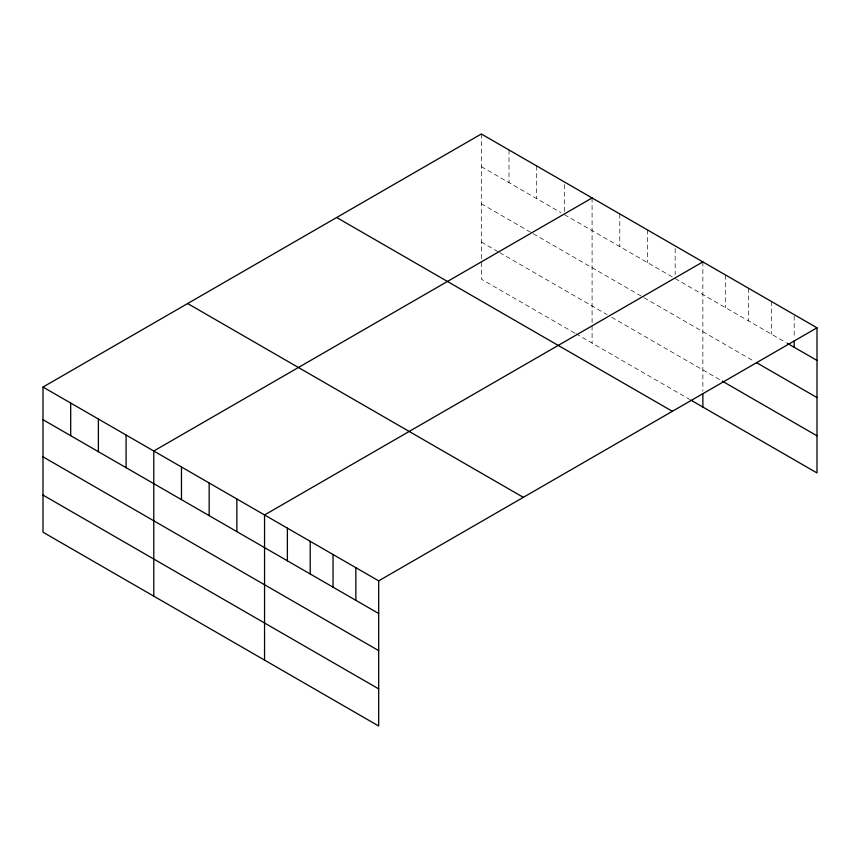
<?xml version="1.0" encoding="UTF-8"?>
<svg xmlns="http://www.w3.org/2000/svg" width="860" height="860" viewBox="0 0 860 860"><rect width="100%" height="100%" fill="white"/><g stroke="black" fill="none" stroke-linecap="round" stroke-linejoin="round"><path stroke-width="0.64" stroke-dasharray="4.3 3.22" d="M481.32 133.988L481.32 260.58M481.32 166.647L560.935 212.613M564.396 214.613L672.864 277.232M675.175 278.565L786.18 342.656M481.32 203.766L532.093 233.081M533.243 233.748L642.861 297.033M644.022 297.7L754.231 361.329M481.32 242.015L498.628 252.012M499.778 252.679L607.096 314.631M611.707 317.297L721.132 380.475M574.781 333.11L481.32 279.145L481.32 261.902M575.942 333.777L690.171 399.728M794.178 315.921L794.178 338.13M771.345 301.441L771.345 334.088M748.522 288.261L748.522 320.909M725.689 275.082L725.689 307.729M702.867 261.902L702.867 391.149M675.175 248.529L675.175 274.641M647.483 229.921L647.483 262.579M619.78 213.936L619.78 246.583M592.088 197.95L592.088 323.209M592.088 325.865L592.088 343.097M564.396 184.567L564.396 212.001M536.704 165.969L536.704 198.617M509.012 149.984L509.012 182.632"/><path stroke-width="1.29" d="M817 327.8L378.679 580.855L378.679 726.012L43 532.2L43 387.054L481.32 133.988L817 327.8L817 472.946L691.332 400.394M592.088 197.95L153.779 451.005L153.779 596.163M702.867 261.902L264.547 514.957L264.547 660.114M787.33 343.312L817 360.447M756.51 362.651L817 397.578M722.271 381.13L817 435.827M336.668 217.505L672.359 411.306M187.641 303.537L523.332 497.349M43 387.054L378.679 580.855M43 419.702L378.679 613.503M43 456.832L378.679 650.633M43 495.081L378.679 688.882M794.178 340.743L794.178 347.268M702.867 393.794L702.867 407.06M355.857 567.675L355.857 600.323M333.035 554.496L333.035 587.143M310.202 541.316L310.202 573.975M287.38 528.137L287.38 560.795M236.855 498.972L236.855 531.62M209.163 482.987L209.163 515.635M181.471 466.991L181.471 499.649M126.087 435.02L126.087 467.668M98.384 419.024L98.384 451.683M70.692 403.039L70.692 435.687"/></g></svg>
